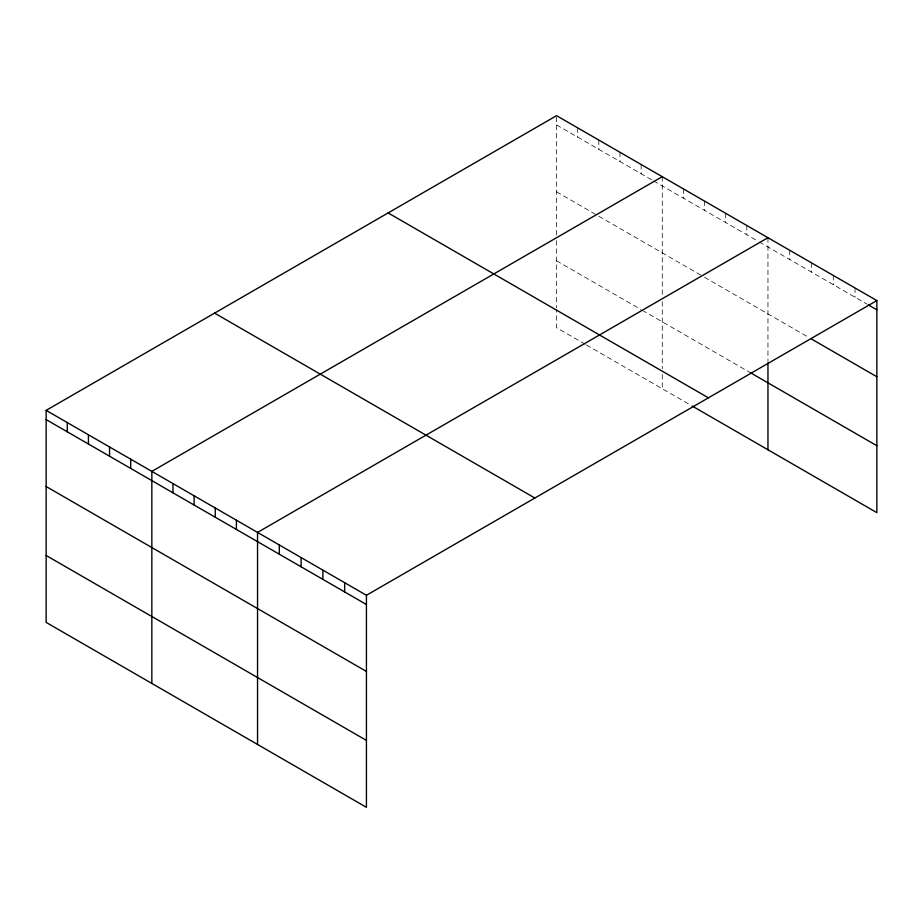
<?xml version="1.0" encoding="UTF-8"?>
<svg xmlns="http://www.w3.org/2000/svg" width="923" height="923" viewBox="0 0 923 923"><rect width="100%" height="100%" fill="white"/><g stroke="black" fill="none" stroke-linecap="round" stroke-linejoin="round"><path stroke-width="0.69" stroke-dasharray="4.62 3.46" d="M556.569 234.938L556.569 115.675M556.569 124.917L652.319 180.193M653.553 180.908L758.002 241.215M759.248 241.93L867.17 304.232M556.569 191.834L596.362 214.817M598.842 216.247L702.057 275.839M704.537 277.269L809.09 337.633M556.569 260.794L641.127 309.609M642.362 310.336L750.549 372.788M585.17 344.233L556.569 327.723L556.569 309.217M586.417 344.96L690.865 405.255M855.067 288.011L855.067 297.252M833.296 275.435L833.296 284.676M811.513 262.87L811.513 272.1M789.73 250.295L789.73 259.525M767.959 237.719L767.959 361.285M746.811 225.512L746.811 234.754M725.674 213.305L725.674 222.547M704.537 201.099L704.537 210.34M683.401 188.903L683.401 198.133M662.264 176.697L662.264 295.96M662.264 301.706L662.264 368.808M662.264 374.507L662.264 388.745M641.127 164.49L641.127 173.732M619.979 152.283L619.979 161.525M598.842 140.088L598.842 149.318M577.706 127.882L577.706 137.112M556.569 240.684L556.569 307.786"/><path stroke-width="1.38" d="M46.15 410.366L366.431 595.277L366.431 807.325L46.15 622.414L46.15 410.366L556.569 115.675L876.85 300.586L876.85 512.634L692.1 405.982M662.264 176.697L151.845 471.388L151.845 683.435M767.959 237.719L257.54 532.409L257.54 744.457M366.431 595.277L876.85 300.586M868.381 304.936L876.85 309.828M811.513 339.029L876.85 376.757M750.549 372.788L876.85 445.705M388.133 212.925L708.414 397.836M214.586 313.116L534.867 498.028M46.15 419.596L366.431 604.507M46.15 486.525L366.431 671.436M46.15 555.484L366.431 740.396M767.959 362.727L767.959 449.766M344.648 582.701L344.648 591.931M322.877 570.126L322.877 579.367M301.094 557.55L301.094 566.791M279.311 544.974L279.311 554.215M236.392 520.203L236.392 529.433M215.255 507.996L215.255 517.238M194.118 495.789L194.118 505.031M172.982 483.583L172.982 492.824M130.708 459.181L130.708 468.411M109.56 446.974L109.56 456.216M88.423 434.768L88.423 444.009M67.287 422.561L67.287 431.802"/></g></svg>
